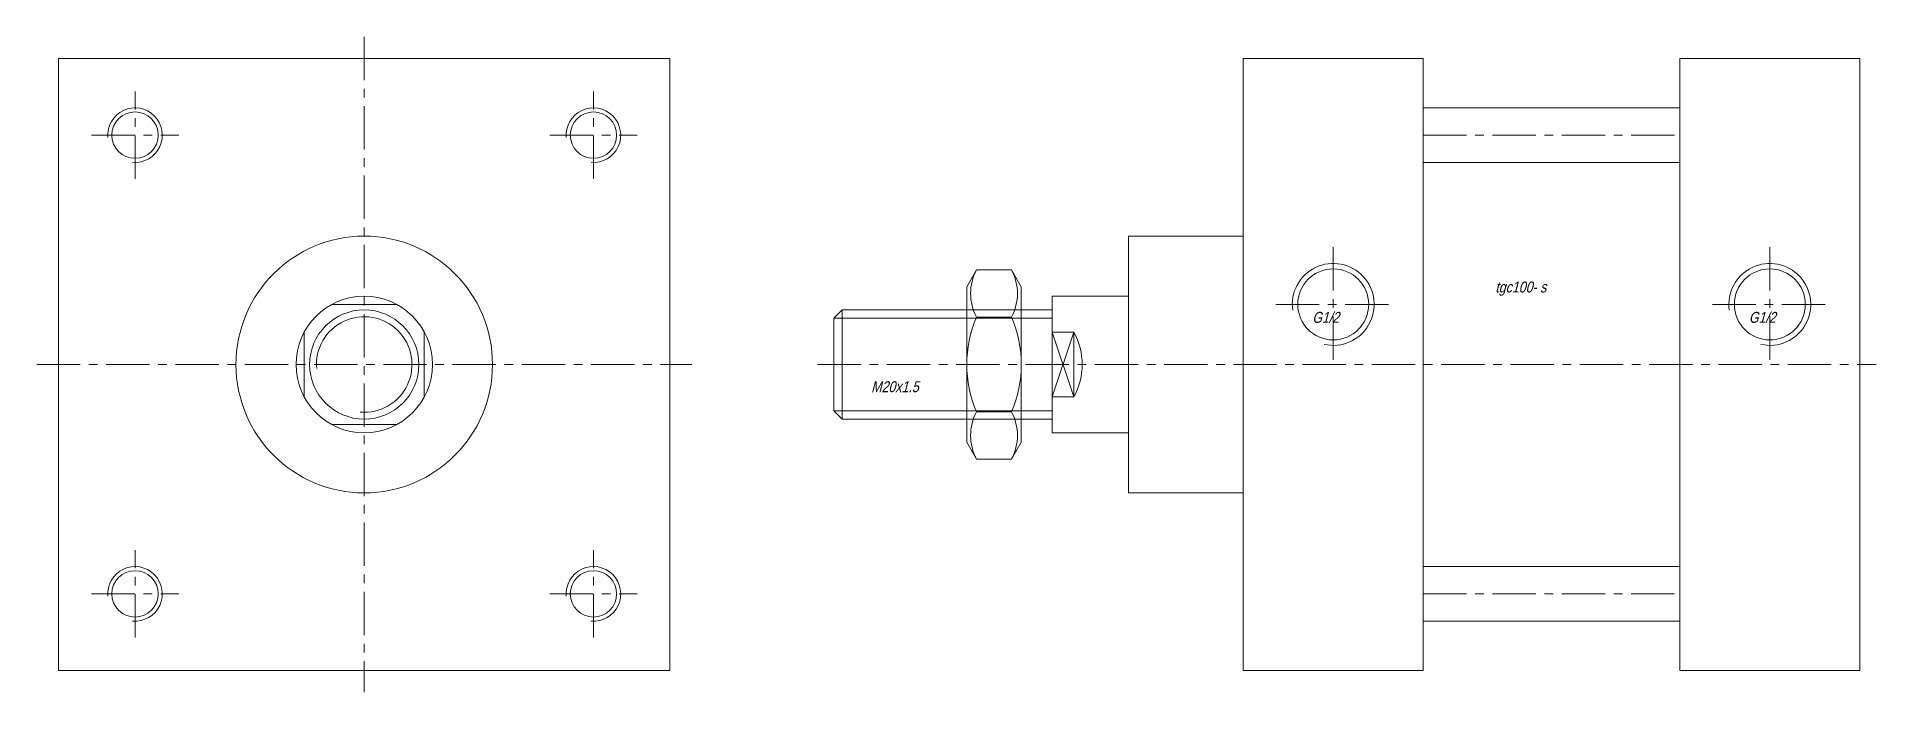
# Model space of a CAD drawing. Header units: millimetres. Extents: x -60 to 277, y -60 to 60.
import ezdxf
from ezdxf.enums import TextEntityAlignment as Align

# ---------------------------------------------------------------- set-up
doc = ezdxf.new("R2010")
doc.units = ezdxf.units.MM
doc.header["$LTSCALE"] = 0.5
doc.linetypes.add('CENTER', pattern=[50.8, 31.75, -6.35, 6.35, -6.35])
doc.layers.get('0').update_dxf_attribs({"color": 9, "lineweight": 15})
doc.layers.add('Notes', color=4, linetype='Continuous', lineweight=20)
doc.styles.add('Capital', font='vnfonth.shx', dxfattribs={"width": 0.9, "oblique": 15})

msp = doc.modelspace()

# ---------------------------------------------------------------- linework, layer by layer
at = {"color": 1, "linetype": 'CENTER', "ltscale": 0.5}
for p, q in [((0, 60), (0, -60)), ((-42, 34), (-42, 50)), ((42, 34), (42, 50)), ((-50, 42), (-34, 42)), ((34, 42), (50, 42)), ((194.05, 42), (241.05, 42)), ((177.55, 21.5), (177.55, 0.5)), ((257.55, 21.5), (257.55, 0.5)), ((167.05, 11), (188.05, 11)), ((247.05, 11), (268.05, 11)), ((-60, 0), (60, 0)), ((83.05, 0), (277.05, 0)), ((-42, -50), (-42, -34)), ((42, -50), (42, -34)), ((-50, -42), (-34, -42)), ((34, -42), (50, -42)), ((194.05, -42), (241.05, -42))]:
    msp.add_line(p, q, dxfattribs=at)
at = {"ltscale": 0.5}
for p, q in [((-56, 56), (56, 56)), ((-56, 56), (-56, -56)), ((56, 56), (56, -56)), ((161.05, 56), (194.05, 56)), ((161.05, 56), (161.05, -56)), ((194.05, 56), (194.05, -56)), ((241.05, 56), (274.05, 56)), ((241.05, 56), (241.05, -56)), ((274.05, 56), (274.05, -56)), ((194.05, 47), (241.05, 47)), ((194.05, 37), (241.05, 37)), ((140.05, 23.5), (161.05, 23.5)), ((140.05, 23.5), (140.05, -23.5)), ((112.17, 17.32), (110.4, 14.25)), ((118.62, 17.32), (112.17, 17.32)), ((118.62, 17.32), (120.4, 14.25)), ((110.4, 14.25), (110.4, -14.25)), ((120.4, 14.25), (120.4, -14.25)), ((-5.94, 11), (5.94, 11)), ((126.05, 12.5), (126.05, -12.5)), ((126.05, 12.5), (140.05, 12.5)), ((86.05, 8.47), (87.58, 10)), ((86.05, -8.47), (86.05, 8.47)), ((126.05, 10), (87.58, 10)), ((87.58, 10), (87.58, -10)), ((118.62, 8.66), (112.17, 8.66)), ((-11, 5.94), (-11, -5.94)), ((11, 5.94), (11, -5.94)), ((126.05, 5.94), (130.05, 5.94)), ((126.05, 5.94), (130.05, -5.94)), ((126.05, -5.94), (130.05, 5.94)), ((130.05, 5.94), (130.05, -5.94)), ((126.05, -5.94), (130.05, -5.94)), ((86.05, -8.47), (87.58, -10)), ((126.05, -10), (87.58, -10)), ((118.62, -8.66), (112.17, -8.66)), ((-5.94, -11), (5.94, -11)), ((126.05, -12.5), (140.05, -12.5)), ((112.17, -17.32), (110.4, -14.25)), ((118.62, -17.32), (120.4, -14.25)), ((118.62, -17.32), (112.17, -17.32)), ((140.05, -23.5), (161.05, -23.5)), ((194.05, -37), (241.05, -37)), ((194.05, -47), (241.05, -47)), ((-56, -56), (56, -56)), ((161.05, -56), (194.05, -56)), ((241.05, -56), (274.05, -56))]:
    msp.add_line(p, q, dxfattribs=at)
at = {"color": 5, "ltscale": 0.5}
for p, q in [((126.05, 8.47), (86.05, 8.47)), ((126.05, -8.47), (86.05, -8.47))]:
    msp.add_line(p, q, dxfattribs=at)
at = {"ltscale": 0.5}
for centre, radius in [((-42, 42), 4.25), ((42, 42), 4.25), ((0, 0), 23.5), ((177.55, 11), 6.5), ((257.55, 11), 6.5), ((0, 0), 12.5), ((0, 0), 10), ((-42, -42), 4.25), ((42, -42), 4.25)]:
    msp.add_circle(centre, radius, dxfattribs=at)
at = {"color": 5, "ltscale": 0.5}
for centre, radius, start, end in [((-42, 42), 5, 265, 185), ((42, 42), 5, 265, 185), ((177.55, 11), 7.5, 257.1978, 188.2788), ((257.55, 11), 7.5, 257.1978, 188.2788), ((0, 0), 8.75, 265, 185), ((-42, -42), 5, 265, 185), ((42, -42), 5, 265, 185)]:
    msp.add_arc(centre, radius, start, end, dxfattribs=at)
at = {"ltscale": 0.5}
for centre, radius, start, end in [((120.43, 12.99), 9.32, 152.326, 207.674), ((110.37, 12.99), 9.32, 332.326, 27.674), ((132.44, 0), 22.04, 156.8627, 203.1373), ((98.36, 0), 22.04, 336.8627, 23.1373), ((119.05, 0), 12.5, 331.6424, 28.3576), ((120.43, -12.99), 9.32, 152.326, 207.674), ((110.37, -12.99), 9.32, 332.326, 27.674)]:
    msp.add_arc(centre, radius, start, end, dxfattribs=at)

# ---------------------------------------------------------------- texts
at = {"layer": 'Notes', "color": 4, "style": 'Capital', "oblique": 15, "width": 0.85}
for s, p in [('tgc100- s', (207.24, 14.19)), ('G1/2', (173.71, 8.63)), ('G1/2', (253.71, 8.63)), ('M20x1.5', (92.88, -4.07))]:
    msp.add_text(s, height=2, dxfattribs=at).set_placement(p, align=Align.MIDDLE_LEFT)

doc.saveas('drawing.dxf')
